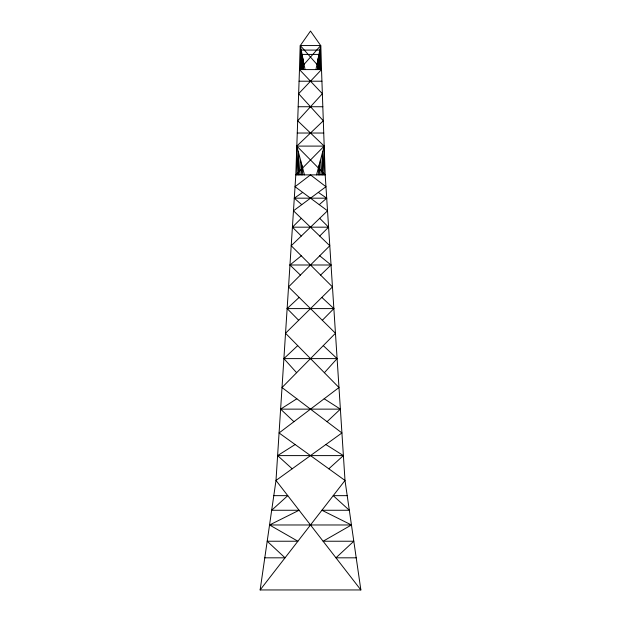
<?xml version="1.0" encoding="UTF-8"?>
<svg xmlns="http://www.w3.org/2000/svg" width="621" height="621" viewBox="0 0 621 621"><rect width="100%" height="100%" fill="white"/><g stroke="black" fill="none" stroke-linecap="round" stroke-linejoin="round"><path stroke-width="0.93" d="M320.568 69.591L320.684 45.558L310.5 31.05L300.316 45.558L295.806 174.881L275.996 480.46L260.137 589.95L360.863 589.95L345.004 480.46L325.194 174.881L320.684 45.558L300.316 45.558L300.432 69.591M315.934 69.591L320.684 45.558L299.477 69.591L322.369 93.717L297.692 120.784L324.193 146.098L323.96 174.881L322.765 151.47L322.454 174.881L322.454 155.343L321.073 174.881M319.551 69.591L319.792 50.091L301.208 50.091L301.449 69.591M318.767 55.277L318.526 69.591L318.123 58.514L317.385 69.591L318.526 58.514L318.526 69.591L318.938 54.415L302.062 54.415L302.474 69.591L302.877 58.514L303.615 69.591L302.474 58.514L302.474 69.591L302.233 55.277M320.358 160.49L319.699 174.881L319.163 164.984L318.224 174.881M316.524 174.881L324.193 146.098L296.807 146.098L297.04 174.881L298.235 151.47L298.546 174.881L298.546 155.343L299.927 174.881M260.137 589.95L345.004 480.46L279.077 432.961L338.981 387.543L285.536 333.252L332.46 286.918L291.21 245.737L327.523 210.798L295.037 186.711L310.5 174.881L325.963 186.711L293.477 210.798L329.79 245.737L288.54 286.918L335.464 333.252L282.019 387.543L341.923 432.961L275.996 480.46L360.863 589.95M324.379 372.709L337.102 358.612L323.285 345.625M305.066 69.591L300.316 45.558L321.523 69.591L298.631 93.717L323.308 120.784L296.807 146.098L304.476 174.881M324.193 146.098L295.806 174.881L325.194 174.881L296.807 146.098M322.33 320.281L333.865 308.598L321.849 297.397M301.294 236.034L292.413 227.177L301.301 218.328M319.706 236.034L328.587 227.177L319.699 218.328M320.591 275.072L331.04 264.996L319.714 255.79M327.065 421.698L340.378 409.138L324.17 398.775M296.621 372.709L283.898 358.612L297.715 345.625M298.67 320.281L287.135 308.598L299.151 297.397M328.82 468.801L343.39 455.604L325.87 444.535M319.248 204.666L326.708 198.177L318.309 192.386M300.409 275.072L289.96 264.996L301.286 255.79M301.752 204.666L294.292 198.177L302.691 192.386M293.935 421.698L280.622 409.138L296.83 398.775M292.18 468.801L277.61 455.604L295.13 444.535M347.201 495.651L333.229 495.651L349.32 510.26L321.911 510.26L351.447 524.978L323.099 541.233L353.807 541.233L335.953 557.821L356.206 557.821M264.794 557.821L285.047 557.821L267.193 541.233L297.901 541.233L269.553 524.978L299.089 510.26L271.68 510.26L287.771 495.651L273.799 495.651M299.477 69.591L321.523 69.591M299.066 81.211L321.934 81.211M298.181 106.734L322.819 106.734M297.265 133.026L323.735 133.026M294.292 198.177L326.708 198.177M292.413 227.177L328.587 227.177M289.96 264.996L331.04 264.996M287.135 308.598L333.865 308.598M283.898 358.612L337.102 358.612M280.622 409.138L340.378 409.138M277.61 455.604L343.39 455.604M269.553 524.978L351.447 524.978M302.776 174.881L301.837 164.984L301.301 174.881L300.642 160.49"/></g></svg>
